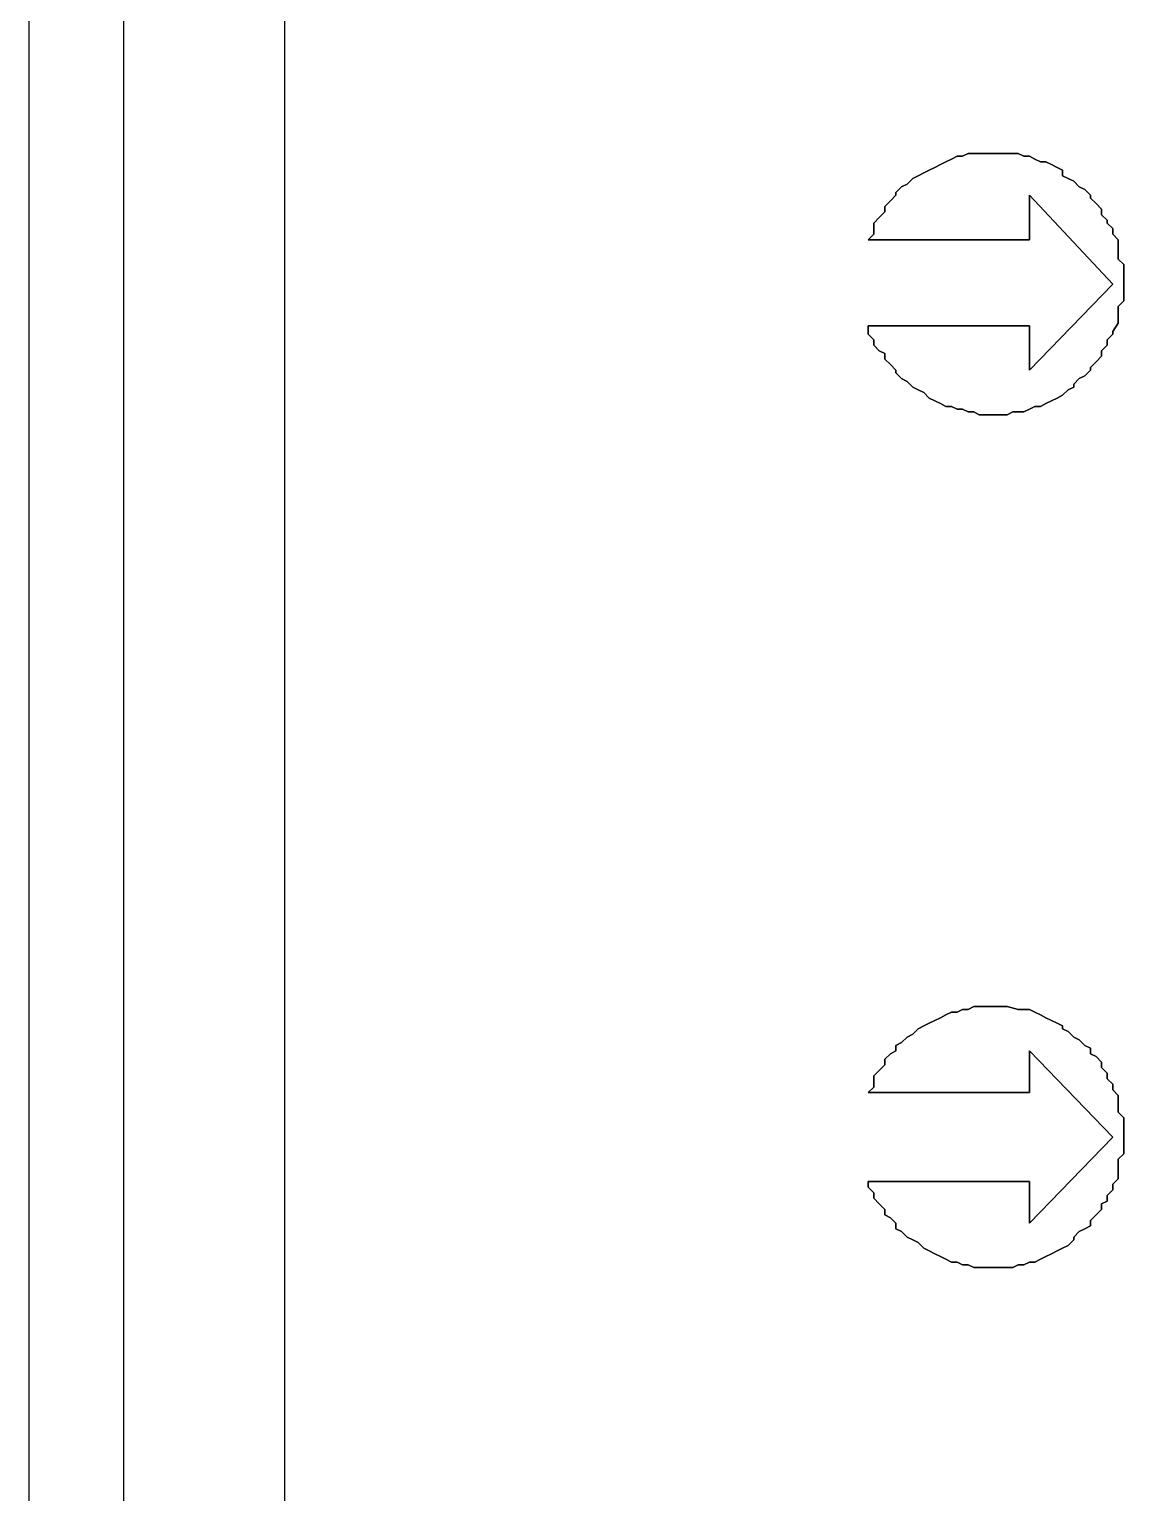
# Model space of a CAD drawing. Header units: metres. Extents: x 2.9 to 42.8, y 1.7 to 28.7.
# Drawn here: x 36.227 to 36.922, y 15.884 to 16.813 of the extents above; entities that cross this region are included whole.
import ezdxf

# ---------------------------------------------------------------- set-up
doc = ezdxf.new("R2010")
doc.units = ezdxf.units.M
doc.layers.add('NEGRO', color=7, linetype='Continuous')
doc.layers.add('RGB_000_184_184', color=7, linetype='Continuous', true_color=0x00b8b8)

msp = doc.modelspace()

# ---------------------------------------------------------------- linework, layer by layer
at = {"layer": 'NEGRO', "lineweight": -3}
for points in [[(36.8194, 16.7323), (36.8229, 16.734), (36.8194, 16.7323)], [(36.8229, 16.734), (36.8265, 16.734), (36.8229, 16.734)], [(36.8265, 16.734), (36.83, 16.734), (36.8265, 16.734)], [(36.83, 16.734), (36.8335, 16.734), (36.83, 16.734)], [(36.8335, 16.734), (36.8371, 16.734), (36.8335, 16.734)], [(36.8371, 16.734), (36.8406, 16.734), (36.8371, 16.734)], [(36.8406, 16.734), (36.8441, 16.734), (36.8406, 16.734)], [(36.8441, 16.734), (36.8476, 16.734), (36.8441, 16.734)], [(36.8476, 16.734), (36.8547, 16.734), (36.8476, 16.734)], [(36.8547, 16.734), (36.8582, 16.7323), (36.8547, 16.734)], [(36.7982, 16.7234), (36.8018, 16.7252), (36.7982, 16.7234)], [(36.8018, 16.7252), (36.8053, 16.727), (36.8018, 16.7252)], [(36.8053, 16.727), (36.8088, 16.7287), (36.8053, 16.727)], [(36.8088, 16.7287), (36.8124, 16.7305), (36.8088, 16.7287)], [(36.8124, 16.7305), (36.8159, 16.7323), (36.8124, 16.7305)], [(36.8159, 16.7323), (36.8194, 16.7323), (36.8159, 16.7323)], [(36.8582, 16.7323), (36.8618, 16.7323), (36.8582, 16.7323)], [(36.8618, 16.7323), (36.8653, 16.7305), (36.8618, 16.7323)], [(36.8653, 16.7305), (36.8688, 16.7287), (36.8653, 16.7305)], [(36.8688, 16.7287), (36.8723, 16.7287), (36.8688, 16.7287)], [(36.8723, 16.7287), (36.8759, 16.727), (36.8723, 16.7287)], [(36.8759, 16.727), (36.8794, 16.7252), (36.8759, 16.727)], [(36.8794, 16.7252), (36.8829, 16.7234), (36.8794, 16.7252)], [(36.7841, 16.7146), (36.7877, 16.7181), (36.7841, 16.7146)], [(36.7877, 16.7181), (36.7912, 16.7199), (36.7877, 16.7181)], [(36.7912, 16.7199), (36.7947, 16.7217), (36.7912, 16.7199)], [(36.7947, 16.7217), (36.7982, 16.7234), (36.7947, 16.7217)], [(36.8829, 16.7234), (36.8829, 16.7199), (36.8829, 16.7234)], [(36.8829, 16.7199), (36.8864, 16.7181), (36.8829, 16.7199)], [(36.8864, 16.7181), (36.89, 16.7164), (36.8864, 16.7181)], [(36.89, 16.7164), (36.8935, 16.7128), (36.89, 16.7164)], [(36.7736, 16.704), (36.7771, 16.7076), (36.7736, 16.704)], [(36.7771, 16.7093), (36.7806, 16.7128), (36.7771, 16.7093)], [(36.7771, 16.7076), (36.7771, 16.7093), (36.7771, 16.7076)], [(36.7806, 16.7128), (36.7841, 16.7146), (36.7806, 16.7128)], [(36.9147, 16.6511), (36.8618, 16.7076), (36.9147, 16.6511)], [(36.8618, 16.7076), (36.8618, 16.6793), (36.8618, 16.7076)], [(36.8935, 16.7128), (36.897, 16.7111), (36.8935, 16.7128)], [(36.897, 16.7111), (36.9006, 16.7076), (36.897, 16.7111)], [(36.9006, 16.7076), (36.9006, 16.7058), (36.9006, 16.7076)], [(36.9006, 16.7058), (36.9041, 16.7023), (36.9006, 16.7058)], [(36.7665, 16.6934), (36.77, 16.697), (36.7665, 16.6934)], [(36.77, 16.7005), (36.7736, 16.704), (36.77, 16.7005)], [(36.77, 16.697), (36.77, 16.7005), (36.77, 16.697)], [(36.9041, 16.7023), (36.9076, 16.6987), (36.9041, 16.7023)], [(36.9076, 16.6987), (36.9076, 16.6952), (36.9076, 16.6987)], [(36.763, 16.6899), (36.7665, 16.6934), (36.763, 16.6899)], [(36.763, 16.6864), (36.763, 16.6899), (36.763, 16.6864)], [(36.9076, 16.6952), (36.9111, 16.6917), (36.9076, 16.6952)], [(36.9111, 16.6917), (36.9111, 16.6899), (36.9111, 16.6917)], [(36.9111, 16.6899), (36.9147, 16.6864), (36.9111, 16.6899)], [(36.7594, 16.6793), (36.763, 16.6829), (36.7594, 16.6793)], [(36.8618, 16.6793), (36.7594, 16.6793), (36.8618, 16.6793)], [(36.763, 16.6829), (36.763, 16.6864), (36.763, 16.6829)], [(36.9147, 16.6864), (36.9147, 16.6829), (36.9147, 16.6864)], [(36.9147, 16.6829), (36.9182, 16.6793), (36.9147, 16.6829)], [(36.9182, 16.6793), (36.9182, 16.6758), (36.9182, 16.6793)], [(36.9182, 16.6758), (36.9182, 16.6705), (36.9182, 16.6758)], [(36.9182, 16.6705), (36.9182, 16.667), (36.9182, 16.6705)], [(36.9182, 16.667), (36.9217, 16.6635), (36.9182, 16.667)], [(36.9217, 16.6635), (36.9217, 16.6599), (36.9217, 16.6635)], [(36.9217, 16.6599), (36.9217, 16.6564), (36.9217, 16.6599)], [(36.8618, 16.5964), (36.9147, 16.6511), (36.8618, 16.5964)], [(36.9217, 16.6564), (36.9217, 16.6511), (36.9217, 16.6564)], [(36.9217, 16.6511), (36.9217, 16.6493), (36.9217, 16.6511)], [(36.9217, 16.6493), (36.9217, 16.6441), (36.9217, 16.6493)], [(36.9217, 16.6441), (36.9217, 16.6405), (36.9217, 16.6441)], [(36.9217, 16.6405), (36.9182, 16.637), (36.9217, 16.6405)], [(36.9182, 16.637), (36.9182, 16.6335), (36.9182, 16.637)], [(36.9182, 16.6335), (36.9182, 16.6299), (36.9182, 16.6335)], [(36.7594, 16.6194), (36.7594, 16.6247), (36.7594, 16.6194)], [(36.7594, 16.6247), (36.8618, 16.6247), (36.7594, 16.6247)], [(36.8618, 16.6247), (36.8618, 16.5964), (36.8618, 16.6247)], [(36.9182, 16.6264), (36.9147, 16.6211), (36.9182, 16.6264)], [(36.9182, 16.6299), (36.9182, 16.6264), (36.9182, 16.6299)], [(36.763, 16.6158), (36.7594, 16.6194), (36.763, 16.6158)], [(36.763, 16.6123), (36.763, 16.6158), (36.763, 16.6123)], [(36.9147, 16.6194), (36.9111, 16.6158), (36.9147, 16.6194)], [(36.9111, 16.6158), (36.9111, 16.6123), (36.9111, 16.6158)], [(36.9147, 16.6211), (36.9147, 16.6194), (36.9147, 16.6211)], [(36.7665, 16.6088), (36.763, 16.6123), (36.7665, 16.6088)], [(36.77, 16.607), (36.7665, 16.6088), (36.77, 16.607)], [(36.77, 16.6035), (36.77, 16.607), (36.77, 16.6035)], [(36.7736, 16.6), (36.77, 16.6035), (36.7736, 16.6)], [(36.9076, 16.6053), (36.9041, 16.6017), (36.9076, 16.6053)], [(36.9111, 16.6123), (36.9076, 16.6088), (36.9111, 16.6123)], [(36.9076, 16.6088), (36.9076, 16.6053), (36.9076, 16.6088)], [(36.7771, 16.5964), (36.7736, 16.6), (36.7771, 16.5964)], [(36.7771, 16.5947), (36.7771, 16.5964), (36.7771, 16.5947)], [(36.7806, 16.5911), (36.7771, 16.5947), (36.7806, 16.5911)], [(36.9006, 16.5964), (36.897, 16.5929), (36.9006, 16.5964)], [(36.9041, 16.6017), (36.9006, 16.5982), (36.9041, 16.6017)], [(36.9006, 16.5982), (36.9006, 16.5964), (36.9006, 16.5982)], [(36.7841, 16.5894), (36.7806, 16.5911), (36.7841, 16.5894)], [(36.7877, 16.5858), (36.7841, 16.5894), (36.7877, 16.5858)], [(36.7912, 16.5841), (36.7877, 16.5858), (36.7912, 16.5841)], [(36.89, 16.5858), (36.8864, 16.5841), (36.89, 16.5858)], [(36.8935, 16.5911), (36.89, 16.5876), (36.8935, 16.5911)], [(36.89, 16.5876), (36.89, 16.5858), (36.89, 16.5876)], [(36.897, 16.5929), (36.8935, 16.5911), (36.897, 16.5929)], [(36.7947, 16.5823), (36.7912, 16.5841), (36.7947, 16.5823)], [(36.7982, 16.5788), (36.7947, 16.5823), (36.7982, 16.5788)], [(36.8018, 16.577), (36.7982, 16.5788), (36.8018, 16.577)], [(36.8053, 16.5753), (36.8018, 16.577), (36.8053, 16.5753)], [(36.8759, 16.577), (36.8723, 16.5753), (36.8759, 16.577)], [(36.8794, 16.5788), (36.8759, 16.577), (36.8794, 16.5788)], [(36.8829, 16.5806), (36.8794, 16.5788), (36.8829, 16.5806)], [(36.8864, 16.5841), (36.8829, 16.5806), (36.8864, 16.5841)], [(36.8088, 16.5735), (36.8053, 16.5753), (36.8088, 16.5735)], [(36.8124, 16.5735), (36.8088, 16.5735), (36.8124, 16.5735)], [(36.8159, 16.5717), (36.8124, 16.5735), (36.8159, 16.5717)], [(36.8194, 16.5717), (36.8159, 16.5717), (36.8194, 16.5717)], [(36.8229, 16.57), (36.8194, 16.5717), (36.8229, 16.57)], [(36.8265, 16.57), (36.8229, 16.57), (36.8265, 16.57)], [(36.83, 16.5682), (36.8265, 16.57), (36.83, 16.5682)], [(36.8335, 16.5682), (36.83, 16.5682), (36.8335, 16.5682)], [(36.8371, 16.5682), (36.8335, 16.5682), (36.8371, 16.5682)], [(36.8406, 16.5682), (36.8371, 16.5682), (36.8406, 16.5682)], [(36.8476, 16.5682), (36.8406, 16.5682), (36.8476, 16.5682)], [(36.8512, 16.57), (36.8476, 16.5682), (36.8512, 16.57)], [(36.8547, 16.57), (36.8512, 16.57), (36.8547, 16.57)], [(36.8582, 16.57), (36.8547, 16.57), (36.8582, 16.57)], [(36.8618, 16.5717), (36.8582, 16.57), (36.8618, 16.5717)], [(36.8653, 16.5735), (36.8618, 16.5717), (36.8653, 16.5735)], [(36.8688, 16.5735), (36.8653, 16.5735), (36.8688, 16.5735)], [(36.8723, 16.5753), (36.8688, 16.5735), (36.8723, 16.5753)], [(36.8018, 16.1837), (36.8053, 16.1854), (36.8018, 16.1837)], [(36.8053, 16.1854), (36.8088, 16.1872), (36.8053, 16.1854)], [(36.8088, 16.1872), (36.8124, 16.189), (36.8088, 16.1872)], [(36.8124, 16.189), (36.8159, 16.189), (36.8124, 16.189)], [(36.8159, 16.189), (36.8194, 16.1907), (36.8159, 16.189)], [(36.8194, 16.1907), (36.8229, 16.1907), (36.8194, 16.1907)], [(36.8229, 16.1907), (36.8265, 16.1925), (36.8229, 16.1907)], [(36.8265, 16.1925), (36.83, 16.1925), (36.8265, 16.1925)], [(36.83, 16.1925), (36.8335, 16.1925), (36.83, 16.1925)], [(36.8335, 16.1925), (36.8371, 16.1925), (36.8335, 16.1925)], [(36.8371, 16.1925), (36.8406, 16.1925), (36.8371, 16.1925)], [(36.8406, 16.1925), (36.8441, 16.1925), (36.8406, 16.1925)], [(36.8441, 16.1925), (36.8476, 16.1925), (36.8441, 16.1925)], [(36.8476, 16.1925), (36.8547, 16.1907), (36.8476, 16.1925)], [(36.8547, 16.1907), (36.8582, 16.1907), (36.8547, 16.1907)], [(36.8582, 16.1907), (36.8618, 16.1907), (36.8582, 16.1907)], [(36.8618, 16.1907), (36.8653, 16.189), (36.8618, 16.1907)], [(36.8653, 16.189), (36.8688, 16.1872), (36.8653, 16.189)], [(36.8688, 16.1872), (36.8723, 16.1854), (36.8688, 16.1872)], [(36.8723, 16.1854), (36.8759, 16.1837), (36.8723, 16.1854)], [(36.7877, 16.1749), (36.7912, 16.1784), (36.7877, 16.1749)], [(36.7912, 16.1784), (36.7947, 16.1802), (36.7912, 16.1784)], [(36.7947, 16.1802), (36.7982, 16.1819), (36.7947, 16.1802)], [(36.7982, 16.1819), (36.8018, 16.1837), (36.7982, 16.1819)], [(36.8759, 16.1837), (36.8794, 16.1819), (36.8759, 16.1837)], [(36.8794, 16.1819), (36.8829, 16.1802), (36.8794, 16.1819)], [(36.8829, 16.1802), (36.8829, 16.1784), (36.8829, 16.1802)], [(36.8829, 16.1784), (36.8864, 16.1766), (36.8829, 16.1784)], [(36.8864, 16.1766), (36.89, 16.1731), (36.8864, 16.1766)], [(36.7771, 16.1678), (36.7806, 16.1696), (36.7771, 16.1678)], [(36.7771, 16.1643), (36.7771, 16.1678), (36.7771, 16.1643)], [(36.7806, 16.1696), (36.7841, 16.1731), (36.7806, 16.1696)], [(36.7841, 16.1731), (36.7877, 16.1749), (36.7841, 16.1731)], [(36.89, 16.1731), (36.8935, 16.1713), (36.89, 16.1731)], [(36.8935, 16.1713), (36.897, 16.1678), (36.8935, 16.1713)], [(36.897, 16.1678), (36.9006, 16.166), (36.897, 16.1678)], [(36.77, 16.159), (36.7736, 16.1625), (36.77, 16.159)], [(36.77, 16.1555), (36.77, 16.159), (36.77, 16.1555)], [(36.7736, 16.1625), (36.7771, 16.1643), (36.7736, 16.1625)], [(36.9147, 16.1096), (36.8618, 16.1643), (36.9147, 16.1096)], [(36.8618, 16.1643), (36.8618, 16.1378), (36.8618, 16.1643)], [(36.9006, 16.166), (36.9006, 16.1625), (36.9006, 16.166)], [(36.9006, 16.1625), (36.9041, 16.1608), (36.9006, 16.1625)], [(36.9041, 16.1608), (36.9076, 16.1572), (36.9041, 16.1608)], [(36.763, 16.1484), (36.7665, 16.1519), (36.763, 16.1484)], [(36.763, 16.1449), (36.763, 16.1484), (36.763, 16.1449)], [(36.7665, 16.1519), (36.77, 16.1555), (36.7665, 16.1519)], [(36.9076, 16.1572), (36.9076, 16.1537), (36.9076, 16.1572)], [(36.9076, 16.1537), (36.9111, 16.1502), (36.9076, 16.1537)], [(36.9111, 16.1502), (36.9111, 16.1466), (36.9111, 16.1502)], [(36.7594, 16.1378), (36.763, 16.1413), (36.7594, 16.1378)], [(36.763, 16.1413), (36.763, 16.1449), (36.763, 16.1413)], [(36.9111, 16.1466), (36.9147, 16.1431), (36.9111, 16.1466)], [(36.9147, 16.1431), (36.9147, 16.1396), (36.9147, 16.1431)], [(36.9147, 16.1396), (36.9182, 16.1361), (36.9147, 16.1396)], [(36.8618, 16.1378), (36.7594, 16.1378), (36.8618, 16.1378)], [(36.9182, 16.1361), (36.9182, 16.1325), (36.9182, 16.1361)], [(36.9182, 16.1325), (36.9182, 16.129), (36.9182, 16.1325)], [(36.9182, 16.129), (36.9182, 16.1255), (36.9182, 16.129)], [(36.9182, 16.1255), (36.9217, 16.1219), (36.9182, 16.1255)], [(36.9217, 16.1219), (36.9217, 16.1184), (36.9217, 16.1219)], [(36.9217, 16.1184), (36.9217, 16.1131), (36.9217, 16.1184)], [(36.9217, 16.1131), (36.9217, 16.1096), (36.9217, 16.1131)], [(36.8618, 16.0549), (36.9147, 16.1096), (36.8618, 16.0549)], [(36.9217, 16.1096), (36.9217, 16.1061), (36.9217, 16.1096)], [(36.9217, 16.1061), (36.9217, 16.1025), (36.9217, 16.1061)], [(36.9217, 16.1025), (36.9217, 16.099), (36.9217, 16.1025)], [(36.9217, 16.099), (36.9182, 16.0955), (36.9217, 16.099)], [(36.9182, 16.0955), (36.9182, 16.0902), (36.9182, 16.0955)], [(36.9182, 16.0902), (36.9182, 16.0867), (36.9182, 16.0902)], [(36.9182, 16.0867), (36.9182, 16.0831), (36.9182, 16.0867)], [(36.7594, 16.0778), (36.7594, 16.0814), (36.7594, 16.0778)], [(36.7594, 16.0814), (36.8618, 16.0814), (36.7594, 16.0814)], [(36.763, 16.0743), (36.7594, 16.0778), (36.763, 16.0743)], [(36.763, 16.0708), (36.763, 16.0743), (36.763, 16.0708)], [(36.8618, 16.0814), (36.8618, 16.0549), (36.8618, 16.0814)], [(36.9147, 16.0761), (36.9111, 16.0726), (36.9147, 16.0761)], [(36.9182, 16.0831), (36.9147, 16.0796), (36.9182, 16.0831)], [(36.9147, 16.0796), (36.9147, 16.0761), (36.9147, 16.0796)], [(36.7665, 16.0673), (36.763, 16.0708), (36.7665, 16.0673)], [(36.77, 16.0637), (36.7665, 16.0673), (36.77, 16.0637)], [(36.9111, 16.069), (36.9076, 16.0673), (36.9111, 16.069)], [(36.9076, 16.0673), (36.9076, 16.0637), (36.9076, 16.0673)], [(36.9111, 16.0726), (36.9111, 16.069), (36.9111, 16.0726)], [(36.77, 16.0602), (36.77, 16.0637), (36.77, 16.0602)], [(36.7736, 16.0584), (36.77, 16.0602), (36.7736, 16.0584)], [(36.7771, 16.0549), (36.7736, 16.0584), (36.7771, 16.0549)], [(36.9041, 16.0602), (36.9006, 16.0567), (36.9041, 16.0602)], [(36.9006, 16.0567), (36.9006, 16.0532), (36.9006, 16.0567)], [(36.9076, 16.0637), (36.9041, 16.0602), (36.9076, 16.0637)], [(36.7771, 16.0514), (36.7771, 16.0549), (36.7771, 16.0514)], [(36.7806, 16.0496), (36.7771, 16.0514), (36.7806, 16.0496)], [(36.7841, 16.0461), (36.7806, 16.0496), (36.7841, 16.0461)], [(36.7877, 16.0443), (36.7841, 16.0461), (36.7877, 16.0443)], [(36.8935, 16.0496), (36.89, 16.0461), (36.8935, 16.0496)], [(36.89, 16.0461), (36.89, 16.0443), (36.89, 16.0461)], [(36.897, 16.0514), (36.8935, 16.0496), (36.897, 16.0514)], [(36.9006, 16.0532), (36.897, 16.0514), (36.9006, 16.0532)], [(36.7912, 16.0426), (36.7877, 16.0443), (36.7912, 16.0426)], [(36.7947, 16.039), (36.7912, 16.0426), (36.7947, 16.039)], [(36.7982, 16.0373), (36.7947, 16.039), (36.7982, 16.0373)], [(36.8018, 16.0355), (36.7982, 16.0373), (36.8018, 16.0355)], [(36.8794, 16.0373), (36.8759, 16.0355), (36.8794, 16.0373)], [(36.8829, 16.039), (36.8794, 16.0373), (36.8829, 16.039)], [(36.8864, 16.0408), (36.8829, 16.039), (36.8864, 16.0408)], [(36.89, 16.0443), (36.8864, 16.0408), (36.89, 16.0443)], [(36.8053, 16.0337), (36.8018, 16.0355), (36.8053, 16.0337)], [(36.8088, 16.032), (36.8053, 16.0337), (36.8088, 16.032)], [(36.8124, 16.0302), (36.8088, 16.032), (36.8124, 16.0302)], [(36.8159, 16.0302), (36.8124, 16.0302), (36.8159, 16.0302)], [(36.8194, 16.0285), (36.8159, 16.0302), (36.8194, 16.0285)], [(36.8229, 16.0285), (36.8194, 16.0285), (36.8229, 16.0285)], [(36.8265, 16.0267), (36.8229, 16.0285), (36.8265, 16.0267)], [(36.8547, 16.0285), (36.8512, 16.0267), (36.8547, 16.0285)], [(36.8582, 16.0285), (36.8547, 16.0285), (36.8582, 16.0285)], [(36.8618, 16.0302), (36.8582, 16.0285), (36.8618, 16.0302)], [(36.8653, 16.0302), (36.8618, 16.0302), (36.8653, 16.0302)], [(36.8688, 16.032), (36.8653, 16.0302), (36.8688, 16.032)], [(36.8723, 16.0337), (36.8688, 16.032), (36.8723, 16.0337)], [(36.8759, 16.0355), (36.8723, 16.0337), (36.8759, 16.0355)], [(36.83, 16.0267), (36.8265, 16.0267), (36.83, 16.0267)], [(36.8335, 16.0267), (36.83, 16.0267), (36.8335, 16.0267)], [(36.8371, 16.0267), (36.8335, 16.0267), (36.8371, 16.0267)], [(36.8406, 16.0267), (36.8371, 16.0267), (36.8406, 16.0267)], [(36.8476, 16.0267), (36.8406, 16.0267), (36.8476, 16.0267)], [(36.8512, 16.0267), (36.8476, 16.0267), (36.8512, 16.0267)]]:
    msp.add_lwpolyline(points, dxfattribs=at)
at = {"layer": 'RGB_000_184_184', "lineweight": -3}
for points in [[(36.389, 10.9432), (36.389, 25.1248)], [(36.2902, 9.2763), (36.2867, 9.3521), (36.2268, 9.3521), (36.2268, 22.9094), (36.2867, 22.9094), (36.2867, 9.3521)]]:
    msp.add_lwpolyline(points, dxfattribs=at)

doc.saveas('drawing.dxf')
